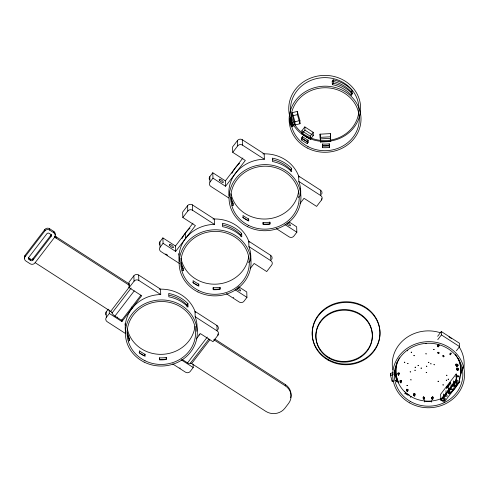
<?xml version="1.0" encoding="UTF-8"?>
<svg xmlns="http://www.w3.org/2000/svg" width="489" height="489" viewBox="0 0 489 489"><rect width="100%" height="100%" fill="white"/><g stroke="black" fill="none" stroke-linecap="round" stroke-linejoin="round"><path stroke-width="0.73" d="M424.207 397.374L424.207 399.281L424.207 397.209L423.352 397.209L423.358 396.738L423.517 399.305L423.352 397.209M432.771 397.202L432.771 399.207L432.771 396.726L432.771 397.202L431.915 397.202L432.074 399.354L431.958 397.386M407.086 389.433L407.08 391.359L406.787 389.183M414.067 393.951L414.03 395.913L413.78 393.688M424.617 401.964L424.654 400.619M431.463 402.08L431.5 400.729M407.783 389.244L407.661 391.701L407.49 389.629M449.415 390.442L449.226 393.957L447.423 392.771L449.269 387.973M398.584 373.021L398.462 374.861L398.211 373.113M397.392 381.958L394.397 370.729M394.794 373.81L394.794 370.858M439.232 345.466C436.738 343.895 438.181 348.565 439.073 345.772L438.816 345.136M450.014 354.073L450.809 352.972L451.451 353.199L450.675 354.409L450.014 354.073L450.228 354.855L450.167 353.578M400.748 380.625L400.583 382.477L400.375 380.717M447.484 386.61L447.997 385.742L447.368 386.958L448.15 386.169L448.126 385.497L447.484 386.61L448.126 385.497M454.287 381.414L452.447 386.212L453.676 385.674L453.926 383.474M443.382 396.298L443.077 398.425L440.815 400.02L444.171 402.184L459.727 381.872L459.073 376.09L456.53 375.534L456.17 373.975L440.613 394.287L440.815 400.02L444.208 400.546L445.448 398.92L443.523 396.481L443.499 393.92M444.244 394.525L443.523 396.481L445.589 395.143L445.791 393.731M448.59 390.289L448.657 392.227L448.101 391.866L448.407 389.745M450.815 387.172L450.607 388.59L448.547 389.929L451.035 392.728L449.226 393.957L449.061 389.886M453.59 383.083L453.676 385.674L453.12 385.314L453.425 383.187M455.937 379.91L455.632 382.031L453.566 383.37L454.996 386.09L451.035 392.728M438.113 352.202L438.401 353.608L438.676 352.282M443.144 355.448L443.431 356.848L443.706 355.521M447.258 386.628C445.21 390.925 448.224 383.834 446.775 387.966M449.293 384.605C449.837 383.944 448.761 383.828 449.984 383.682L449.067 384.953L449.746 383.565M449.049 384.409L449.299 384.036M447.368 386.958L447.857 385.845M446.995 387.245L446.989 387.918L446.365 387.795M438.327 345.032L438.065 347.025L438.352 346.567L437.961 345.478L437.918 346.304L438.505 345.222M447.673 386.988L448.15 386.169L447.673 386.988L447.441 386.524M449.043 384.336L449.391 383.92M441.616 397.967L440.815 400.02L456.371 379.709L456.53 375.534L456.011 376.842M145.056 354.281L145.123 356.304A34.242 31.473 -2 0 1 139.426 352.838L139.353 350.815A34.242 31.473 -2 0 0 145.056 354.281L144.151 355.625A35.954 33.05 -2 0 1 139.12 352.655M198.791 284.121L198.858 286.144A34.242 31.473 -2 0 1 193.161 282.679L193.094 280.655A34.242 31.473 -2 0 0 198.791 284.121L197.886 285.466A35.954 33.05 -2 0 1 192.855 282.495M187.073 307.092L187.006 305.069L187.947 303.663A35.954 33.05 -2 0 0 168.717 293.449L168.833 296.817A35.954 33.05 -2 0 1 188.063 307.031L187.947 303.663M248.687 218.968L248.76 220.991A34.242 31.473 -2 0 1 243.057 217.526L242.99 215.502A34.242 31.473 -2 0 0 248.687 218.968L247.789 220.319A35.954 33.05 -2 0 1 242.752 217.348M240.784 236.254L240.741 234.909L241.682 233.504A35.954 33.05 -2 0 0 222.452 223.29L222.574 226.658A35.954 33.05 -2 0 1 241.798 236.872L241.682 233.504M290.686 171.107L290.637 169.756L291.578 168.35A35.954 33.05 -2 0 0 272.355 158.136L272.471 161.511A35.954 33.05 -2 0 1 291.695 171.725L291.578 168.35M332.208 81.253L333.198 79.848A35.954 33.05 -2 0 1 352.178 90.441L352.294 93.815L351.322 95.202A34.242 31.473 -2 0 0 332.331 84.628L332.208 81.253A34.242 31.473 -2 0 1 351.206 91.828L351.322 95.202M332.331 84.628L333.321 83.216L333.198 79.848M301.566 137.953L302.502 136.614A34.242 31.473 -2 0 0 308.119 140.196L308.192 142.22L307.257 143.546A35.954 33.05 -2 0 1 301.634 139.976L301.566 137.953A35.954 33.05 -2 0 0 307.184 141.523L307.257 143.546M301.634 139.976L302.575 138.638L302.502 136.614M307.184 141.523L308.119 140.196M351.206 91.828L352.178 90.441M449.202 384.44L449.984 383.682L449.691 383.572M24.688 258.308A3.423 3.148 -2 0 1 25.073 255.331L44.841 229.524A3.423 3.148 -2 0 1 49.615 228.742L53.808 231.45A3.423 3.148 -2 0 1 55.061 235.05M53.808 231.45L53.857 232.795A3.423 3.148 -2 0 1 54.676 237.177L34.908 262.984A3.423 3.148 -2 0 1 30.135 263.767L25.941 261.065A3.423 3.148 -2 0 1 25.122 256.682L44.89 230.869L44.841 229.524M32.946 260.093L51.045 236.468A1.711 1.571 -2 0 0 50.636 234.274L49.236 233.375A1.711 1.571 -2 0 0 46.852 233.766L28.753 257.391A1.711 1.571 -2 0 0 29.163 259.58L30.562 260.484A1.711 1.571 -2 0 0 32.946 260.093L32.904 258.742L50.997 235.117A1.711 1.571 -2 0 0 51.296 234.427M105.795 314.922A3.423 3.148 -2 0 1 106.186 311.945L108.301 309.182M125.52 332.123A35.954 33.05 -2 0 1 160.728 294.549L160.539 289.152L138.631 275.032A3.423 3.148 -2 0 0 133.858 275.814L128.919 282.263L129.108 287.654L141.688 295.766L121.92 321.573L109.34 313.467L109.224 310.093M159.677 245.05A3.423 3.148 -2 0 1 159.921 241.786L162.886 237.911L175.465 246.022L175.655 251.413L163.075 243.308L162.886 237.911M179.182 261.426A35.954 33.05 -2 0 1 214.463 224.384L214.274 218.993L192.366 204.873A3.423 3.148 -2 0 0 187.599 205.649L182.654 212.104L182.843 217.495L195.423 225.606L175.655 251.413M209.573 179.903A3.423 3.148 -2 0 1 209.818 176.633L212.782 172.764L225.368 180.875L225.557 186.266L212.972 178.155L212.782 172.764M228.986 195.441A35.954 33.05 -2 0 1 234.207 175.074L235.435 173.363A35.954 33.05 -2 0 1 264.36 159.237L264.176 153.846L242.269 139.726A3.423 3.148 -2 0 0 237.495 140.502L232.55 146.957L232.74 152.348L245.319 160.459L225.557 186.266M140.93 295.185L121.627 320.399L114.946 316.09A3.423 1.076 37.4 0 1 112.103 312.942A1.711 0.538 37.4 0 0 110.679 311.365L129.304 287.049M125.147 333.296L107.195 321.719A3.423 3.148 -2 0 1 106.376 317.337L109.34 313.467M129.108 287.654L134.047 281.206L133.858 275.814M179.524 263.547L160.93 251.56A3.423 3.148 -2 0 1 160.111 247.177L163.075 243.308M182.843 217.495L187.782 211.046L187.599 205.649M228.785 197.984L210.826 186.413A3.423 3.148 -2 0 1 210.007 182.03L212.972 178.155M232.74 152.348L237.685 145.893L237.495 140.502M131.174 288.033L112.103 312.942L112.079 312.263M114.946 316.09L134.249 290.882M175.465 246.022L192.99 223.143M225.368 180.875L242.886 157.996M301.854 130.783L304.818 126.914L313.204 132.317L313.315 135.508L310.35 139.377L301.964 133.974L301.854 130.783L310.24 136.193L310.35 139.377M301.964 133.974L304.928 130.105L304.818 126.914M310.24 136.193L313.204 132.317M198.785 335.167L199.701 333.969M196.358 338.889L200.398 333.608L212.978 341.719L217.923 335.265L217.874 333.92M250.093 268.73L254.133 263.449L266.719 271.56L271.658 265.105A3.423 3.148 -2 0 0 270.839 260.723L270.649 255.331L248.742 241.211L248.932 246.603A35.954 33.05 -2 0 1 250.6 261.095M299.989 203.577L304.036 198.302L316.615 206.407L321.554 199.958L321.511 198.607M182.073 359.36L187.538 362.881L207.305 337.074M187.538 362.881A3.423 1.076 37.4 0 0 190.288 363.333L208.907 339.024M190.288 363.333A1.711 0.538 37.4 0 1 191.664 363.565L209.83 339.843M193.094 364.158L193.21 367.526L190.245 371.402A3.423 3.148 -2 0 1 185.478 372.178L172.648 363.914M238.583 286.707L246.762 291.976L246.951 297.367L243.987 301.236A3.423 3.148 -2 0 1 239.213 302.019L226.389 293.748M289.109 221.957L296.658 226.823L296.847 232.22L293.883 236.089A3.423 3.148 -2 0 1 289.109 236.865L276.285 228.601M437.649 336.298L441.298 331.53L459.471 343.247L459.587 346.615L456.396 350.784M437.765 339.666L441.414 334.904L441.298 331.53M404.703 393.786L405.546 392.679L409.275 395.088M410.289 397.392L411.139 396.286M448.731 385.026L448.382 385.558L448.731 385.106M446.946 388.003L449.226 385.032M438.499 345.375L437.893 345.417M450.73 353.254L450.124 353.296M439.061 352.324L438.609 352.38M456.139 363.767L456.475 366.481L457.551 366.145L457.502 364.751M456.873 367.704L457.215 370.417L458.291 370.081M457.783 376.762L459.073 376.09M448.517 387.367L448.547 389.929L451.17 388.951L450.607 388.59L450.565 387.294M445.491 395.748L443.523 396.481L447.294 396.145L446.035 393.205L446.011 390.644M232.024 203.626L233.112 203.283A34.242 31.473 -2 0 1 231.138 197.263L231.211 199.286A34.242 31.473 -2 0 0 233.18 205.307L232.098 205.643M182.128 268.773L183.21 268.437A34.242 31.473 -2 0 1 181.242 262.416L181.309 264.439A34.242 31.473 -2 0 0 183.283 270.46L182.195 270.796M128.393 338.932L129.475 338.596A34.242 31.473 -2 0 1 127.507 332.575L127.574 334.598A34.242 31.473 -2 0 0 129.548 340.619L128.46 340.955M289.439 118.619L291.089 118.142A34.242 31.473 -2 0 0 292.917 124.2L292.99 126.223L291.346 126.694A35.954 33.05 -2 0 1 289.512 120.636L289.439 118.619A35.954 33.05 -2 0 0 291.279 124.671L291.346 126.694M289.512 120.636L291.163 120.16L291.089 118.142M291.279 124.671L292.917 124.2M393.645 381.127L392.227 381.475L390.473 375.399L390.405 373.376L393.242 372.673M390.473 375.399L392.6 374.874M394.018 374.519L395.436 374.164L397.19 380.24L395.063 380.772M292.324 112.659L297.294 111.431L299.904 120.551L300.02 123.735L295.05 124.964L292.44 115.85L292.324 112.659L294.94 121.779L295.05 124.964M292.44 115.85L297.404 114.622L297.294 111.431M294.94 121.779L299.904 120.551M456.781 365.638L458.285 365.393M456.268 365.576L457.288 365.417L457.282 364.195M457.007 369.513L458.028 369.354L458.022 368.131M448.547 389.929L452.319 389.592L451.054 386.652L451.029 384.091M320.069 134.182L330.326 133.607L330.607 138.32L330.723 141.504L320.466 142.079L320.069 134.182L320.466 142.079M320.179 137.366L330.436 136.792L330.326 133.607M320.35 138.894L330.607 138.32M452.447 386.212L454.996 386.09L459.727 381.872L456.371 379.709L456.17 373.975M425.528 401.414L430.497 401.402M446.665 387.679L446.909 387.789M438.26 352.343C437.337 352.08 437.679 353.571 438.712 353.486C440.369 353.358 437.056 351.041 438.401 353.608M443.291 355.589C442.325 355.32 442.759 356.781 443.712 356.719C445.393 356.726 442.16 354.207 443.431 356.848M407.808 395.161L405.485 393.669L405.448 392.722M304.928 130.105L313.315 135.508M321.536 194.322A3.423 3.148 -2 0 0 320.546 190.184L298.645 176.058L298.828 181.456A35.954 33.05 -2 0 1 300.503 195.948M237.685 145.893A3.423 3.148 -2 0 1 242.452 145.117L264.36 159.237M298.828 181.456L320.735 195.576A3.423 3.148 -2 0 1 321.554 199.958M284.898 224.512L296.847 232.22M441.414 334.904L459.587 346.615M453.541 380.815L453.566 383.37L456.757 384.128L458.034 382.551L456.017 380.173L456.53 375.534L456.579 376.732L457.142 377.092M187.782 211.046A3.423 3.148 -2 0 1 192.556 210.264L214.463 224.384M248.932 246.603L270.839 260.723M456.121 380.454L456.188 382.392L455.632 382.031L455.565 380.094M449.183 390.448L449.746 390.809M234.995 289.665L246.951 297.367M217.898 329.635A3.423 3.148 -2 0 0 216.914 325.491L195.007 311.371L195.197 316.762A35.954 33.05 -2 0 1 196.865 331.255M134.047 281.206A3.423 3.148 -2 0 1 138.821 280.423L160.728 294.549M195.197 316.762L217.104 330.882A3.423 3.148 -2 0 1 217.923 335.265M44.89 230.869A3.423 3.148 -2 0 1 49.664 230.093L53.857 232.795M55.043 236.15A13.698 12.592 -2 0 1 56.027 236.731L129.64 284.182M214.867 339.115L285.283 384.501A13.698 12.592 -2 0 1 290.68 397.728M54.585 236.419L54.615 237.257A13.698 12.592 -2 0 1 56.076 238.082L129.573 285.454M213.748 339.708L285.325 385.852A13.698 12.592 -2 0 1 288.602 403.382L284.885 408.236A13.698 12.592 -2 0 1 265.796 411.347L191.664 363.565M28.515 257.532A1.711 1.571 -2 0 0 29.12 258.235L30.514 259.133A1.711 1.571 -2 0 0 32.904 258.742M110.679 311.365L36.541 263.577A13.698 12.592 -2 0 1 35.208 262.599L35.196 262.342M181.26 359.825L193.21 367.526M404.55 391.432L404.861 391.652M449.617 383.761L449.703 384.354L449.629 384.006M454.208 383.889L454.996 386.09L454.843 384.867M390.405 373.376L390.986 375.405M396.707 380.491L396.885 381.102M297.404 114.622L300.02 123.735M456.665 375.246L456.983 376.475A0.874 0.801 -2 0 0 456.035 376.279M394.88 373.254L397.05 382.05L397.013 380.888M455.785 364.513L456.023 365.76M457.081 369.433L457.215 370.417M456.475 366.481L456.298 364.25M456.231 379.916L456.665 383.425M443.945 398.431L444.208 400.546L443.517 396.231M458.028 369.354L458.101 370.222M457.288 365.417L457.368 366.285M457.887 364.25L457.967 365.558M330.436 136.792L330.723 141.504M437.961 344.714L438.034 346.23M456.096 380.479L456.188 382.392M453.56 383.119L453.676 385.674M448.535 389.678L448.657 392.227M269.897 222.177L269.965 223.76A35.954 33.05 -2 0 1 263.125 224.109L263.058 222.532A34.242 31.473 -2 0 0 269.897 222.177L269.971 224.2A34.242 31.473 -2 0 1 263.131 224.555L263.058 222.532M220.001 287.324L220.068 288.907A35.954 33.05 -2 0 1 213.228 289.262L213.161 287.685A34.242 31.473 -2 0 0 220.001 287.324L220.068 289.347A34.242 31.473 -2 0 1 213.228 289.702L213.161 287.685M166.266 357.49L166.327 359.067A35.954 33.05 -2 0 1 159.487 359.421L159.426 357.844A34.242 31.473 -2 0 0 166.266 357.49L166.333 359.507A34.242 31.473 -2 0 1 159.493 359.867L159.426 357.844M394.709 370.686L394.8 372.924M456.53 375.332L456.579 376.732M453.052 383.37L453.12 385.314M450.241 382.814L450.259 383.419L450.369 382.569L449.862 383.229M448.719 384.8L448.37 385.888L448.847 384.55L448.321 385.246M448.052 390.577L448.101 391.866M445.522 393.205L445.589 395.143M443.547 396.194L443.639 398.786L443.077 398.425L443.01 396.481M394.568 371.854L394.617 373.199M392.178 380.13L392.227 381.475M329.244 143.827L329.341 147.433A35.954 33.05 -2 0 1 322.495 147.647L322.398 144.047A34.242 31.473 -2 0 0 329.244 143.827L329.341 147.433M320.546 190.184L320.735 195.576M285.283 384.501L285.325 385.852M242.269 139.726L242.452 145.117M233.112 203.283L233.18 205.307M229.304 195.025L229.353 196.376M216.914 325.491L217.104 330.882M209.818 176.633L210.007 182.03M192.366 204.873L192.556 210.264M185.349 233.119L185.539 238.51M183.21 268.437L183.283 270.46M159.921 241.786L160.111 247.177M138.631 275.032L138.821 280.423M131.743 306.988L131.804 308.669M129.475 338.596L129.548 340.619M125.697 331.01L125.74 332.361M121.853 319.555L121.92 321.573M106.186 311.945L106.376 317.337M56.027 236.731L56.076 238.082M50.997 235.117L51.045 236.468M49.615 228.742L49.664 230.093M30.514 259.133L30.562 260.484M29.12 258.235L29.163 259.58M25.073 255.331L25.122 256.682M322.398 144.047L322.428 145.624A35.954 33.05 -2 0 0 329.274 145.41M322.495 147.647L322.471 146.07A34.242 31.473 -2 0 0 329.317 145.85M308.192 142.22A34.242 31.473 -2 0 1 302.575 138.638M292.99 126.223A34.242 31.473 -2 0 1 291.163 120.16M333.321 83.216A35.954 33.05 -2 0 1 352.294 93.815M298.638 191.034A34.242 31.473 -2 0 1 265.9 219.011A34.242 31.473 -2 0 1 231.01 193.711M272.758 159.836A34.242 31.473 -2 0 1 290.637 169.756M300.49 188.693A35.954 33.05 -2 0 1 300.405 189.732M299.03 196.242A35.954 33.05 -2 0 1 298.528 197.66M231.865 173.412A35.954 33.05 -2 0 1 234.023 169.683L235.252 167.965A35.954 33.05 -2 0 1 239.622 163.259M262.85 153.888A35.954 33.05 -2 0 1 299.048 177.22M287.752 222.77A2.567 0.807 37.4 0 1 290.27 224.946A2.567 0.807 37.4 0 1 289.488 225.686A2.567 0.807 37.4 0 1 286.762 223.705M250.619 253.369A35.954 33.05 -2 0 1 250.545 254.506M249.225 261.102A35.954 33.05 -2 0 1 248.681 262.66M178.895 255.117A35.954 33.05 -2 0 1 178.785 253.577M181.975 238.553A35.954 33.05 -2 0 1 190.001 228.167M212.953 219.035A35.954 33.05 -2 0 1 249.145 242.367M270.649 255.331A3.423 3.148 -2 0 1 271.633 259.476M233.595 297.74A5.135 1.614 37.4 0 1 233.216 297.489M237.471 287.746A2.567 0.807 37.4 0 1 240.276 289.946A2.567 0.807 37.4 0 1 239.586 290.833A2.567 0.807 37.4 0 1 236.731 288.687M167.648 255.154A5.135 1.614 37.4 0 1 165.734 253.962M248.742 256.181A34.242 31.473 -2 0 1 215.649 284.176A34.242 31.473 -2 0 1 180.985 258.216M222.862 224.989A34.242 31.473 -2 0 1 240.741 234.909M117.666 317.19A2.567 0.807 37.4 0 1 117.482 317.061M125.153 325.277A35.954 33.05 -2 0 1 125.05 323.736M159.212 289.201A35.954 33.05 -2 0 1 195.411 312.526M195.001 326.34A34.242 31.473 -2 0 1 162.269 354.323A34.242 31.473 -2 0 1 127.372 329.018M169.121 295.148A34.242 31.473 -2 0 1 187.006 305.069M180.239 368.138A5.135 1.614 37.4 0 1 179.86 367.899M459.092 346.817A35.954 33.05 -2 0 1 463.835 368.29M394.525 375.625A35.954 33.05 -2 0 1 393.816 373.694M392.789 369.708A35.954 33.05 -2 0 1 440.1 332.667M448.981 336.829A35.954 33.05 -2 0 1 451.536 338.639M462.386 366.842A34.242 31.473 -2 0 1 460.565 374.825M455.247 354.256A32.512 29.878 -2 0 1 459.464 379.935M458.291 382.875A32.512 29.878 -2 0 1 450.473 393.089M440.766 398.835A32.512 29.878 -2 0 1 404.537 391.671A32.512 29.878 -2 0 1 399.415 357.917M458.437 358.651A32.512 29.878 -2 0 1 460.387 375.21M398.853 382.85A32.512 29.878 -2 0 1 397.135 362.086M456.94 376.499A0.874 0.801 -2 0 1 456.481 376.738M448.022 386.536A0.874 0.801 -2 0 1 448.156 386.341M401.39 380.686A0.77 0.709 -2 0 1 399.965 380.656M399.269 372.887A0.77 0.709 -2 0 1 397.814 373.125M433.009 397.251A0.77 0.709 -2 0 1 432.49 397.594M423.737 398.694A0.77 0.709 -2 0 1 423.119 397.704A0.77 0.709 -2 0 1 424.342 397.471A0.77 0.709 -2 0 1 424.189 398.608M423.7 397.618A0.77 0.709 -2 0 1 423.132 397.294M457.496 369.763A0.856 0.789 -2 0 1 456.689 368.724A0.856 0.789 -2 0 1 458.01 368.339A0.856 0.789 -2 0 1 457.985 369.617M456.5 365.79A0.856 0.789 -2 0 1 456.09 364.556A0.856 0.789 -2 0 1 457.49 364.623A0.856 0.789 -2 0 1 456.934 365.809M457.282 364.556A0.856 0.789 -2 0 1 456.977 364.708M456.463 364.708A0.856 0.789 -2 0 1 456.158 364.556M415.02 393.877A0.77 0.709 -2 0 1 414.44 394.354M414.128 394.354A0.77 0.709 -2 0 1 413.572 393.92M407.099 390.913A0.77 0.709 -2 0 1 406.762 389.764A0.77 0.709 -2 0 1 408.04 389.941A0.77 0.709 -2 0 1 407.331 390.943M407.967 389.501A0.77 0.709 -2 0 1 407.526 389.831M414.776 393.749L414.684 396.157L414.776 393.749M407.294 350.699L407.814 350.735L407.3 350.674M414.855 370.259L415.375 370.295L414.855 370.234M415.583 367.227L415.063 367.239L415.583 367.227M418.009 365.442L418.535 365.479L418.016 365.411M421.53 368.119L421.011 368.156L421.53 368.119M426.708 372.441L426.188 372.471L426.708 372.441M428.877 362.331L428.358 362.343L428.877 362.331M430.668 363.804L431.182 363.871L430.681 363.755M433.957 364.702L434.476 364.77L433.969 364.653M401.023 380.766L400.907 383.052L400.522 380.888L401.023 380.766M398.841 373.168L398.669 375.466L398.346 373.29L398.841 373.168M410.705 379.819L411.225 379.874L410.711 379.794M413.841 355.644L414.36 355.699L413.841 355.644M434.146 349.58L433.627 349.592L434.146 349.58M404.299 362.221L404.813 362.276L404.299 362.221M407.637 363.394L408.156 363.455L407.643 363.37M406.921 385.454L407.441 385.509L406.921 385.454M411.17 352.208L411.689 352.263L411.17 352.208M410.161 371.872L410.681 371.933L410.167 371.854M425.607 343.4L426.121 343.48L425.619 343.351M425.84 353.828L426.359 353.883L425.846 353.804M426.432 366.206L426.952 366.267L426.439 366.188M437.991 381.243L438.505 381.304L437.991 381.243M442.887 384.892L443.407 384.947L442.887 384.892M446.225 380.185L446.738 380.246L446.225 380.167M446.549 375.259L447.068 375.314L446.555 375.234M448.065 379.171L448.578 379.226L448.065 379.171M446.115 394.867L446.06 393.59L446.127 394.861M307.208 148.008A35.954 33.05 -2 0 0 361.016 118.906A35.954 33.05 -2 0 0 306.976 90.765A35.954 33.05 -2 0 0 307.208 148.008M306.835 137.22A35.954 33.05 -2 0 0 360.644 108.118A35.954 33.05 -2 0 0 306.597 79.976A35.954 33.05 -2 0 0 306.835 137.22M307.709 136.523A34.242 31.473 -2 0 0 358.957 108.809A34.242 31.473 -2 0 0 307.483 82.005A34.242 31.473 -2 0 0 307.709 136.523M308.058 146.639A34.242 31.473 -2 0 0 359.305 118.919A34.242 31.473 -2 0 0 307.838 92.115A34.242 31.473 -2 0 0 308.058 146.639M328.101 360.093A33.9 31.162 -2 0 0 379.977 334.543A33.9 31.162 -2 0 0 330.234 306.138A33.9 31.162 -2 0 0 328.101 360.093M328.076 359.415A33.9 31.162 -2 0 0 379.959 333.865A33.9 31.162 -2 0 0 330.209 305.466A33.9 31.162 -2 0 0 328.076 359.415M329.121 358.254A28.252 25.966 -2 0 0 372.355 336.964A28.252 25.966 -2 0 0 330.906 313.296A28.252 25.966 -2 0 0 329.121 358.254M329.097 357.581A28.252 25.966 -2 0 0 372.331 336.291A28.252 25.966 -2 0 0 330.882 312.624A28.252 25.966 -2 0 0 329.097 357.581M247.807 226.804A35.954 33.05 -2 0 0 300.924 196.633A35.954 33.05 -2 0 0 246.218 169.585A35.954 33.05 -2 0 0 247.807 226.804M248.626 225.417A34.242 31.473 -2 0 0 299.213 196.682A34.242 31.473 -2 0 0 247.11 170.924A34.242 31.473 -2 0 0 248.626 225.417M219.781 180.6A2.567 0.807 37.4 0 0 223.29 182.446A2.567 0.807 37.4 0 0 220.722 179.555A2.567 0.807 37.4 0 0 219.781 180.6M169.885 245.747A2.567 0.807 37.4 0 0 173.393 247.593A2.567 0.807 37.4 0 0 170.826 244.708A2.567 0.807 37.4 0 0 169.885 245.747M197.911 291.951A35.954 33.05 -2 0 0 251.022 261.786A35.954 33.05 -2 0 0 196.315 234.738A35.954 33.05 -2 0 0 197.911 291.951M198.73 290.57A34.242 31.473 -2 0 0 249.311 261.835A34.242 31.473 -2 0 0 197.214 236.071A34.242 31.473 -2 0 0 198.73 290.57M144.176 362.117A35.954 33.05 -2 0 0 197.287 331.945A35.954 33.05 -2 0 0 142.58 304.898A35.954 33.05 -2 0 0 144.176 362.117M144.995 360.729A34.242 31.473 -2 0 0 195.576 331.994A34.242 31.473 -2 0 0 143.473 306.236A34.242 31.473 -2 0 0 144.995 360.729M409.507 402.82A35.954 33.05 -2 0 0 464.532 375.723A35.954 33.05 -2 0 0 411.769 345.601A35.954 33.05 -2 0 0 409.507 402.82M410.412 401.481A34.242 31.473 -2 0 0 462.82 375.674A34.242 31.473 -2 0 0 412.575 346.988A34.242 31.473 -2 0 0 410.412 401.481M400.32 382.086A0.77 0.709 -2 0 0 401.493 381.493A0.77 0.709 -2 0 0 400.35 380.858A0.77 0.709 -2 0 0 400.32 382.086M398.138 374.488A0.77 0.709 -2 0 0 399.311 373.896A0.77 0.709 -2 0 0 398.174 373.26A0.77 0.709 -2 0 0 398.138 374.488M431.976 398.59A0.77 0.709 -2 0 0 433.15 397.997A0.77 0.709 -2 0 0 432.013 397.361A0.77 0.709 -2 0 0 431.976 398.59M413.92 395.344A0.77 0.709 -2 0 0 415.094 394.751A0.77 0.709 -2 0 0 413.957 394.122A0.77 0.709 -2 0 0 413.92 395.344"/></g></svg>
